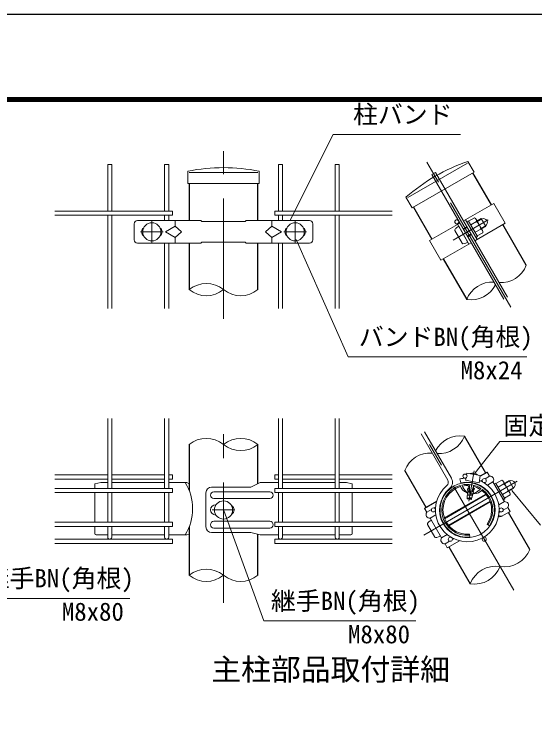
# Model space of a CAD drawing. Units: millimetres, scale not verified. Extents: x -4200 to 4200, y -2970 to 2970.
# Drawn here: x 2003 to 3377, y 1115 to 2970 of the extents above; entities that cross this region are included whole.
import ezdxf
from ezdxf.enums import TextEntityAlignment as Align

# ---------------------------------------------------------------- set-up
doc = ezdxf.new("R2010")
doc.units = ezdxf.units.MM
doc.header["$LTSCALE"] = 10
doc.linetypes.add('USER1', pattern=[50.8, 31.75, -6.35, 6.35, -6.35])
for name, color, linetype, lineweight in [('0-0_D-TTL-TXT', 7, 'Continuous', 25), ('0-1_D-STR1', 1, 'Continuous', 25), ('0-2_D-BMK', 2, 'USER1', 13), ('0-3_D-STR-DIM', 7, 'Continuous', 13), ('0-6_D-STR3', 3, 'Continuous', 13), ('0-A_D-STR-TXT', 7, 'Continuous', 13), ('0-B_D-STR2', 7, 'Continuous', 13), ('0-E_D-TTL', 7, 'Continuous', 25)]:
    doc.layers.add(name, color=color, linetype=linetype, lineweight=lineweight)
doc.styles.add('ＭＳ ゴシック', font='')
doc.styles.get('ＭＳ ゴシック').set_extended_font_data('MS Gothic')

msp = doc.modelspace()

# ---------------------------------------------------------------- linework, layer by layer
at = {"layer": '0-1_D-STR1'}
for p, q in [((3262.05, 2466.62), (3213.36, 2550.95)), ((2464.75, 2522.63), (2464.75, 2425.26)), ((2646.25, 2425.26), (2646.25, 2522.63)), ((3056.18, 2460.2), (3104.86, 2375.87)), ((3354.05, 2307.27), (3292.05, 2414.66)), ((2464.91, 2365.26), (2464.91, 2242.76)), ((2646.25, 2242.76), (2646.25, 2365.26)), ((3134.86, 2323.91), (3196.86, 2216.52)), ((3247.05, 1758.8), (3190.8, 1856.23)), ((2464.75, 1833.97), (2464.75, 1712.75)), ((2646.25, 1730.7), (2646.25, 1833.97)), ((3089.86, 1668.05), (3033.61, 1765.48)), ((3250.16, 1760.6), (3232.41, 1750.35)), ((3133.99, 1693.53), (3132.14, 1692.46)), ((3117.54, 1684.03), (3086.75, 1666.25)), ((3363.3, 1557.45), (3307, 1654.96)), ((2464.75, 1616.84), (2464.75, 1488.97)), ((2646.25, 1488.97), (2646.25, 1597.31)), ((3149.86, 1564.13), (3206.11, 1466.7))]:
    msp.add_line(p, q, dxfattribs=at)
at = {"layer": '0-2_D-BMK'}
for p, q in [((2555.5, 2166.08), (2555.5, 2608.01)), ((3313.05, 2196.78), (3092.08, 2579.51)), ((2366.5, 2365.26), (2366.5, 2425.26)), ((2744.5, 2365.26), (2744.5, 2425.26)), ((3160.99, 2373.63), (3253.85, 2427.24)), ((2336.5, 2395.26), (2396.5, 2395.26)), ((2714.5, 2395.26), (2774.5, 2395.26)), ((2555.5, 1416.62), (2555.5, 1906.31)), ((3320.88, 1449.42), (3076.03, 1873.51)), ((3216.62, 1764.46), (3202.46, 1684.15)), ((3329.78, 1737.29), (3083.72, 1595.23)), ((2525.5, 1661.47), (2585.5, 1661.47))]:
    msp.add_line(p, q, dxfattribs=at)
at = {"layer": '0-3_D-STR-DIM'}
for centre, radius, start, end in [((3286.76, 2333.07), 72.06, 266.30864, 339.02451), ((2510.21, 2186.98), 71.86, 50.92646, 129.07354), ((3264.15, 2190.72), 72.06, 86.30864, 159.02451), ((3208.17, 2287.69), 72.06, 260.97549, 333.69136), ((2510.21, 2298.55), 71.86, 230.92646, 309.07354), ((2600.87, 2298.75), 72.06, 230.97549, 309.02451), ((3179.49, 1785.06), 72.06, 80.97549, 153.69136), ((3123.51, 1882.03), 72.06, 266.30864, 339.02451), ((2510.12, 1777.98), 72.06, 50.97549, 129.02451), ((2600.87, 1777.98), 72.06, 50.97549, 129.02451), ((2600.87, 1889.95), 72.06, 230.97549, 309.02451), ((3100.9, 1739.68), 72.06, 86.30864, 159.02451), ((3296.01, 1583.25), 72.06, 260.97549, 339.02451), ((2510.12, 1432.98), 72.06, 50.97549, 129.02451), ((3273.4, 1440.91), 72.06, 80.97549, 159.02451), ((3217.42, 1537.87), 72.06, 260.97549, 339.02451), ((2510.12, 1544.95), 72.06, 230.97549, 309.02451), ((2600.87, 1544.95), 72.06, 230.97549, 309.02451)]:
    msp.add_arc(centre, radius, start, end, dxfattribs=at)
at = {"layer": '0-6_D-STR3'}
for p, q in [((3216.48, 2552.75), (3200.16, 2581.01)), ((3041.49, 2485.64), (3198.67, 2576.39)), ((2461.15, 2522.63), (2461.15, 2555.27)), ((2464.75, 2552.01), (2646.25, 2552.01)), ((2649.85, 2522.63), (2649.85, 2555.27)), ((3053.06, 2458.4), (3216.48, 2552.75)), ((2461.15, 2522.63), (2649.85, 2522.63)), ((3053.06, 2458.4), (3036.74, 2486.66)), ((3188.13, 2423.94), (3268.02, 2470.07)), ((3268.02, 2470.07), (3298.02, 2418.11)), ((3202.01, 2423.3), (3217.08, 2432)), ((3224.15, 2423.96), (3235.32, 2430.41)), ((3247.32, 2409.62), (3235.32, 2430.41)), ((2320, 2416.26), (2320, 2374.26)), ((2329, 2425.26), (2495.5, 2425.26)), ((2428, 2425.26), (2428, 2410.26)), ((2498.5, 2422.26), (2495.5, 2425.26)), ((2498.5, 2422.26), (2612.5, 2422.26)), ((2612.5, 2422.26), (2615.5, 2425.26)), ((2615.5, 2425.26), (2782, 2425.26)), ((2683, 2425.26), (2683, 2410.26)), ((2791, 2416.26), (2791, 2374.26)), ((3098.89, 2372.42), (3178.78, 2418.54)), ((3202.8, 2363.13), (3172.8, 2415.09)), ((3208.78, 2366.58), (3178.78, 2418.54)), ((3218.13, 2371.98), (3188.13, 2423.94)), ((3224.11, 2375.43), (3194.11, 2427.39)), ((3221.11, 2380.63), (3197.11, 2422.2)), ((3202.01, 2423.3), (3224.51, 2384.33)), ((3207.64, 2413.55), (3222.71, 2422.25)), ((3218.13, 2371.98), (3298.02, 2418.11)), ((3221.48, 2428.57), (3238.8, 2398.58)), ((3225.17, 2422.2), (3236.34, 2428.65)), ((3235.14, 2404.93), (3246.31, 2411.38)), ((2402.5, 2395.26), (2428, 2410.26)), ((2402.5, 2395.26), (2428, 2380.26)), ((2683, 2410.26), (2666.5, 2395.26)), ((2666.5, 2395.26), (2683, 2380.26)), ((2708.5, 2395.26), (2683, 2410.26)), ((2708.5, 2395.26), (2683, 2380.26)), ((3165.58, 2398.8), (3185.08, 2365.02)), ((3175.8, 2409.9), (3199.8, 2368.33)), ((3187.78, 2402.95), (3197.13, 2408.35)), ((3188.79, 2401.19), (3198.15, 2406.59)), ((3218.89, 2394.07), (3233.96, 2402.77)), ((3224.51, 2384.33), (3239.58, 2393.03)), ((3236.15, 2403.17), (3247.32, 2409.62)), ((2683, 2380.26), (2683, 2365.26)), ((3198.76, 2383.93), (3208.12, 2389.33)), ((3199.78, 2382.17), (3209.13, 2387.57)), ((3221.11, 2380.63), (3225.26, 2383.03)), ((2329, 2365.26), (2495.5, 2365.26)), ((2498.5, 2368.26), (2495.5, 2365.26)), ((2498.5, 2368.26), (2612.5, 2368.26)), ((2612.5, 2368.26), (2615.5, 2365.26)), ((2615.5, 2365.26), (2782, 2365.26)), ((3098.89, 2372.42), (3128.89, 2320.46)), ((3128.89, 2320.46), (3208.78, 2366.58)), ((3195.08, 1745.97), (3193.96, 1739.63)), ((3197.35, 1758.84), (3196.52, 1754.15)), ((3206.14, 1757.82), (3206.24, 1757.27)), ((3224.19, 1754.64), (3223.91, 1754.16)), ((3251.2, 1761.2), (3232.41, 1750.35)), ((3257.2, 1750.81), (3245.21, 1743.88)), ((3251.2, 1761.2), (3255.36, 1754)), ((3257.2, 1750.81), (3251.2, 1761.2)), ((2231.5, 1733.47), (2216.5, 1730.47)), ((2216.5, 1730.47), (2216.5, 1720.19)), ((2231.5, 1733.47), (2250.1, 1733.47)), ((2260.9, 1733.47), (2400.1, 1733.47)), ((2410.9, 1733.47), (2459.12, 1733.47)), ((2459.12, 1733.47), (2464.75, 1730.7)), ((2651.88, 1733.47), (2627.45, 1721.47)), ((2700.1, 1733.47), (2651.88, 1733.47)), ((2850.1, 1733.47), (2710.9, 1733.47)), ((2879.5, 1733.47), (2860.9, 1733.47)), ((2879.5, 1733.47), (2894.5, 1730.47)), ((2894.5, 1730.47), (2894.5, 1720.19)), ((3193.96, 1739.63), (3229.41, 1733.38)), ((3200.22, 1725.64), (3203.46, 1720.01)), ((3201.51, 1734.6), (3202.22, 1733.37)), ((3217.65, 1732.1), (3216.61, 1731.14)), ((3237.8, 1739.61), (3234.15, 1737.5)), ((3266.2, 1735.22), (3251.4, 1726.68)), ((3296.2, 1683.26), (3266.2, 1735.22)), ((3293.2, 1688.46), (3269.2, 1730.03)), ((3274.11, 1731.13), (3289.18, 1739.83)), ((3274.11, 1731.13), (3296.61, 1692.16)), ((3279.74, 1721.38), (3294.81, 1730.08)), ((3293.58, 1736.4), (3310.9, 1706.41)), ((3296.25, 1731.79), (3308.72, 1738.99)), ((3297.26, 1730.03), (3309.73, 1737.23)), ((3320.72, 1718.2), (3308.72, 1738.99)), ((2216.5, 1706.69), (2216.5, 1629.44)), ((2509.04, 1706.47), (2509.04, 1616.47)), ((2627.45, 1721.47), (2524.04, 1721.47)), ((2627.45, 1721.47), (2524.04, 1721.47)), ((2677.27, 1709.47), (2530.27, 1709.47)), ((2894.5, 1706.69), (2894.5, 1629.44)), ((3197.47, 1707.73), (3196.81, 1706.83)), ((3199.05, 1708.79), (3198.67, 1702.95)), ((3204.52, 1708.64), (3199.09, 1708.56)), ((3199.23, 1714.52), (3199.51, 1718.68)), ((3199.23, 1714.52), (3201.65, 1710.32)), ((3204.15, 1714.91), (3199.45, 1714.86)), ((3204.14, 1719.27), (3199.51, 1718.68)), ((3204.13, 1718.11), (3199.68, 1718.34)), ((3204.43, 1709.67), (3201.47, 1709.29)), ((3204.36, 1710.65), (3201.65, 1710.3)), ((3203.36, 1719.99), (3203.21, 1719.15)), ((3204.16, 1720.1), (3203.46, 1720.01)), ((3214.67, 1708.78), (3209.28, 1708.71)), ((3212.67, 1710.71), (3210.03, 1710.37)), ((3212.72, 1711.74), (3210.49, 1711.45)), ((3216.82, 1715.05), (3211.9, 1715)), ((3212.84, 1711.66), (3212.67, 1710.71)), ((3212.67, 1710.71), (3214.97, 1708.79)), ((3216.8, 1714.95), (3212.84, 1711.66)), ((3217.37, 1717.43), (3212.86, 1717.66)), ((3214.97, 1708.79), (3213.66, 1704.36)), ((3214.41, 1720.56), (3213.77, 1720.48)), ((3214.56, 1721.45), (3214.04, 1721.38)), ((3214.56, 1721.45), (3214.32, 1720.06)), ((3214.32, 1720.06), (3217.52, 1717.4)), ((3216.49, 1723.08), (3214.57, 1721.48)), ((3216.8, 1714.95), (3217.52, 1717.4)), ((3290.99, 1701.9), (3306.06, 1710.6)), ((3307.23, 1712.76), (3319.7, 1719.96)), ((3308.25, 1711), (3320.72, 1718.2)), ((2677.27, 1691.47), (2530.27, 1691.47)), ((3132.14, 1692.46), (3133.99, 1693.53)), ((3137.84, 1640.32), (3247.07, 1703.39)), ((3138.55, 1638.39), (3248.4, 1701.81)), ((3197.95, 1692.57), (3197.73, 1691.03)), ((3209.1, 1688.97), (3197.78, 1690.97)), ((3197.91, 1692.04), (3197.95, 1692.57)), ((3197.91, 1692.05), (3198.31, 1691.36)), ((3197.95, 1692.57), (3198.42, 1699.8)), ((3210.3, 1694.31), (3198, 1692.57)), ((3209.38, 1692.78), (3198.31, 1691.34)), ((3210.89, 1701.37), (3198.42, 1699.8)), ((3211.98, 1700.14), (3198.53, 1699.25)), ((3199.96, 1700.71), (3198.67, 1702.95)), ((3213.14, 1704.49), (3199.09, 1703.19)), ((3209.22, 1691.89), (3199.5, 1690.66)), ((3199.96, 1700.71), (3199.83, 1699.97)), ((3211.05, 1702.26), (3199.98, 1700.82)), ((3204.79, 1706.04), (3207.75, 1705.52)), ((3209.1, 1688.97), (3209.88, 1691.58)), ((3209.37, 1692), (3209.88, 1691.58)), ((3209.54, 1692.95), (3209.39, 1692.12)), ((3210.53, 1693.77), (3209.54, 1692.95)), ((3210.53, 1693.77), (3211.25, 1696.21)), ((3213.66, 1704.36), (3211.19, 1702.3)), ((3212.43, 1700.19), (3211.25, 1696.21)), ((3215.2, 1704.61), (3215.52, 1703.53)), ((3292.33, 1689.97), (3296.2, 1683.26)), ((3293.2, 1688.46), (3297.36, 1690.86)), ((3296.61, 1692.16), (3311.68, 1700.86)), ((3117.54, 1684.03), (3085.71, 1665.65)), ((3148.52, 1621.12), (3258.36, 1684.54)), ((3149.84, 1619.54), (3259.07, 1682.61)), ((3296.2, 1683.26), (3281.4, 1674.72)), ((3091.71, 1655.26), (3085.71, 1665.65)), ((3091.71, 1655.26), (3103.7, 1662.19)), ((3111.11, 1666.46), (3114.76, 1668.57)), ((3285.8, 1656.47), (3282.15, 1654.36)), ((3311.2, 1657.28), (3287.93, 1643.84)), ((3305.2, 1667.67), (3293.21, 1660.75)), ((3311.2, 1657.28), (3305.2, 1667.67)), ((3307.04, 1664.48), (3311.2, 1657.28)), ((3311.2, 1657.28), (3308.93, 1655.96)), ((3100.71, 1639.67), (3115.51, 1648.22)), ((3130.71, 1587.71), (3100.71, 1639.67)), ((3103.71, 1634.48), (3104.58, 1632.96)), ((2216.5, 1615.94), (2216.5, 1599.01)), ((2677.27, 1631.47), (2530.27, 1631.47)), ((2894.5, 1615.94), (2894.5, 1599.01)), ((3093.49, 1623.38), (3112.99, 1589.6)), ((3257.16, 1619.78), (3250.8, 1624.3)), ((2250.1, 1596.01), (2219.5, 1596.01)), ((2400.1, 1596.01), (2260.9, 1596.01)), ((2410.9, 1596.07), (2459.12, 1596.07)), ((2464.75, 1597.26), (2459.12, 1596.07)), ((2627.45, 1601.47), (2524.04, 1601.47)), ((2677.27, 1613.47), (2530.27, 1613.47)), ((2627.45, 1601.47), (2651.88, 1596.07)), ((2700.1, 1596.07), (2651.88, 1596.07)), ((2710.9, 1596.01), (2850.1, 1596.01)), ((2860.9, 1596.01), (2891.5, 1596.01)), ((3130.71, 1587.71), (3145.51, 1596.26)), ((3205.2, 1589.78), (3204.47, 1597.55)), ((3130.71, 1587.71), (3126.83, 1594.42)), ((3126.83, 1594.42), (3127.71, 1592.91)), ((3139.71, 1572.12), (3151.7, 1579.05)), ((3145.71, 1561.73), (3177.54, 1580.11)), ((3155.86, 1589.03), (3155.82, 1589.09)), ((3159.11, 1583.32), (3162.76, 1585.43)), ((3192.14, 1588.54), (3193.99, 1589.61)), ((3145.71, 1561.73), (3139.71, 1572.12))]:
    msp.add_line(p, q, dxfattribs=at)
for points in [[(3197.11, 2422.2), (3201.26, 2424.6), (3225.26, 2383.03)], [(2428, 2410.26), (2444.5, 2395.26), (2428, 2380.26), (2428, 2365.26)], [(3197.35, 1758.84), (3232.8, 1752.59), (3229.41, 1733.38)], [(3269.2, 1730.03), (3273.36, 1732.43), (3297.36, 1690.86)], [(3201.65, 1710.3), (3201.47, 1709.29), (3199.05, 1708.79)], [(3211.19, 1702.3), (3211.02, 1701.35), (3212.43, 1700.19)]]:
    msp.add_lwpolyline(points, dxfattribs=at)
for centre in [(2366.5, 2395.26), (2744.5, 2395.26), (2555.5, 1661.47)]:
    msp.add_circle(centre, 24, dxfattribs=at)
for centre, radius, start, end in [((3353.77, 2126.25), 480, 108.66399, 131.33601), ((2555.5, 2084.63), 480, 78.66399, 101.33601), ((3214.32, 2423.91), 8.55, 348.83491, 71.16509), ((3241.32, 2420.02), 10.2, 300, 120), ((2329, 2416.26), 9, 90, 180), ((2782, 2416.26), 9, 0, 90), ((3203.15, 2397.97), 31.18, 8.85295, 51.14705), ((2353, 2395.26), 13.5, 125.46791, 234.53209), ((2380, 2395.26), 13.5, 305.46791, 54.53209), ((2731, 2395.26), 13.5, 125.46791, 234.53209), ((2758, 2395.26), 13.5, 305.46791, 54.53209), ((3231.19, 2394.68), 8.55, 348.86505, 71.13495), ((2329, 2374.26), 9, 180, 270), ((2782, 2374.26), 9, 270, 0), ((3212, 1738.27), 20.41, 50.1954, 109.8046), ((3258.46, 1741.14), 9.75, 322.61986, 97.38014), ((2342.91, 1664.79), 130.94, 328.33972, 31.66028), ((3198.46, 1661.47), 72, 324.62432, 275.37568), ((3198.46, 1661.47), 67.2, 106.51477, 275.37568), ((3207.34, 1734), 29.13, 196.14552, 248.81508), ((3238.48, 1750.58), 59.31, 203.19065, 226.25963), ((3198.46, 1661.47), 67.2, 57.59553, 102.40447), ((3198.46, 1661.47), 64.2, 84.62674, 101.81465), ((3299.36, 1717.31), 95.24, 173.32909, 186.79151), ((3122.73, 1748.45), 95.24, 333.20849, 346.67091), ((3286.42, 1731.74), 8.55, 348.83491, 71.16509), ((3275.24, 1705.8), 31.18, 8.85295, 51.14705), ((3314.72, 1728.6), 10.2, 300, 120), ((2524.04, 1706.47), 15, 90, 180), ((2530.27, 1700.47), 9, 90, 270), ((2677.27, 1700.47), 9, 270, 90), ((3198.46, 1661.47), 64.2, 106.39388, 275.37568), ((3198.46, 1661.47), 64.2, 58.18535, 75.37326), ((3191.32, 1758.9), 59.31, 293.74037, 316.80935), ((3214.92, 1732.66), 29.13, 271.18492, 323.85448), ((3198.46, 1661.47), 64.2, 324.62432, 53.60612), ((3198.46, 1661.47), 67.2, 324.62432, 53.48523), ((3303.29, 1702.51), 8.55, 348.86505, 71.13495), ((2534.77, 1661.47), 13.5, 90, 270), ((2569.7, 1661.47), 13.5, 300.04449, 59.95551), ((3297.46, 1673.59), 9.75, 322.61986, 97.38014), ((3099.45, 1649.34), 9.75, 142.61986, 277.38014), ((3284.77, 1652.41), 9.13, 243.34935, 290.27718), ((3287.28, 1653.86), 9.13, 228.30949, 290.27718), ((2524.04, 1616.47), 15, 180, 270), ((2530.27, 1622.47), 9, 90, 270), ((2677.27, 1622.47), 9, 270, 90), ((2219.5, 1599.01), 3, 180, 270), ((2891.5, 1599.01), 3, 270, 0), ((3138.45, 1581.79), 9.75, 142.61986, 277.38014), ((3146.47, 1586.42), 9.13, 18.40415, 20.0359)]:
    msp.add_arc(centre, radius, start, end, dxfattribs=at)
for centre, start_param, end_param in [((3178.05, 2406), 1.5707963, 3.1415927), ((3197.55, 2372.22), 3.1415927, 4.712389), ((3105.96, 1630.58), 1.5707963, 3.1415927), ((3125.46, 1596.8), 3.1415927, 4.712389)]:
    msp.add_ellipse(centre, major_axis=(12.47, 7.2), ratio=0.3125, start_param=start_param, end_param=end_param, dxfattribs=at)
at = {"layer": '0-A_D-STR-TXT'}
for p, q in [((2844.95, 2652.57), (2730.07, 2424.49)), ((2844.95, 2652.57), (3180.6, 2652.57)), ((2884.61, 2065.3), (2747.01, 2374.96)), ((2884.61, 2065.3), (3355.18, 2065.3)), ((3284.01, 1841.63), (3219.55, 1759.25)), ((3284.01, 1841.63), (3557.03, 1841.63)), ((3391.49, 1621.21), (3315.76, 1713.06)), ((2662.25, 1368.57), (2556.18, 1659.59)), ((1907.44, 1428.17), (2308.09, 1428.17)), ((2662.25, 1368.57), (3062.9, 1368.57))]:
    msp.add_line(p, q, dxfattribs=at)
at = {"layer": '0-B_D-STR2'}
for p, q in [((2250.1, 2450.23), (2250.1, 2573.01)), ((2250.1, 2573.01), (2260.9, 2573.01)), ((2260.9, 2450.23), (2260.9, 2573.01)), ((2400.1, 2450.23), (2400.1, 2573.01)), ((2400.1, 2573.01), (2410.9, 2573.01)), ((2410.9, 2450.23), (2410.9, 2573.01)), ((2700.1, 2450.23), (2700.1, 2573.01)), ((2700.1, 2573.01), (2710.9, 2573.01)), ((2710.9, 2450.23), (2710.9, 2573.01)), ((2850.1, 2450.23), (2850.1, 2573.01)), ((2850.1, 2573.01), (2860.9, 2573.01)), ((2860.9, 2450.23), (2860.9, 2573.01)), ((3104.9, 2546.5), (3114.26, 2551.9)), ((3295.03, 2217.19), (3104.9, 2546.5)), ((3304.38, 2222.59), (3114.26, 2551.9)), ((2420.5, 2450.23), (2110.9, 2450.23)), ((2420.5, 2450.23), (2420.5, 2439.43)), ((2690.5, 2450.23), (3000.1, 2450.23)), ((2690.5, 2450.23), (2690.5, 2439.43)), ((2420.5, 2439.43), (2110.9, 2439.43)), ((2250.1, 2192.76), (2250.1, 2439.43)), ((2260.9, 2192.76), (2260.9, 2439.43)), ((2400.1, 2425.26), (2400.1, 2439.43)), ((2410.9, 2425.26), (2410.9, 2439.43)), ((2690.5, 2439.43), (3000.1, 2439.43)), ((2700.1, 2425.26), (2700.1, 2439.43)), ((2710.9, 2425.26), (2710.9, 2439.43)), ((2850.1, 2192.76), (2850.1, 2439.43)), ((2860.9, 2192.76), (2860.9, 2439.43)), ((2400.1, 2192.76), (2400.1, 2365.26)), ((2410.9, 2192.76), (2410.9, 2365.26)), ((2700.1, 2192.76), (2700.1, 2365.26)), ((2710.9, 2192.76), (2710.9, 2365.26)), ((2250.1, 1902.91), (2250.1, 1718.17)), ((2260.9, 1902.91), (2260.9, 1718.17)), ((2400.1, 1902.91), (2400.1, 1718.17)), ((2410.9, 1902.91), (2410.9, 1718.17)), ((2700.1, 1902.91), (2700.1, 1718.17)), ((2710.9, 1902.91), (2710.9, 1718.17)), ((2850.1, 1902.91), (2850.1, 1718.17)), ((2860.9, 1902.91), (2860.9, 1718.17)), ((3076.36, 1862.15), (3147.08, 1739.66)), ((3085.71, 1867.55), (3156.43, 1745.06)), ((2110.9, 1753.74), (2250.1, 1753.74)), ((2260.9, 1753.74), (2400.1, 1753.74)), ((2410.9, 1753.74), (2420.5, 1753.74)), ((2420.5, 1742.94), (2420.5, 1753.74)), ((2700.1, 1753.74), (2690.5, 1753.74)), ((2690.5, 1742.94), (2690.5, 1753.74)), ((2850.1, 1753.74), (2710.9, 1753.74)), ((3000.1, 1753.74), (2860.9, 1753.74)), ((2110.9, 1742.94), (2250.1, 1742.94)), ((2260.9, 1742.94), (2400.1, 1742.94)), ((2410.9, 1742.94), (2420.5, 1742.94)), ((2700.1, 1742.94), (2690.5, 1742.94)), ((2850.1, 1742.94), (2710.9, 1742.94)), ((3000.1, 1742.94), (2860.9, 1742.94)), ((3181.5, 1732.68), (3178.99, 1743.18)), ((2110.9, 1718.17), (2420.5, 1718.17)), ((2110.9, 1707.37), (2420.5, 1707.37)), ((2250.1, 1707.37), (2250.1, 1628.77)), ((2260.9, 1707.37), (2260.9, 1628.77)), ((2400.1, 1707.37), (2400.1, 1628.77)), ((2410.9, 1707.37), (2410.9, 1628.77)), ((2420.5, 1707.37), (2420.5, 1718.17)), ((3000.1, 1718.17), (2690.5, 1718.17)), ((2690.5, 1707.37), (2690.5, 1718.17)), ((3000.1, 1707.37), (2690.5, 1707.37)), ((2700.1, 1707.37), (2700.1, 1628.77)), ((2710.9, 1707.37), (2710.9, 1628.77)), ((2850.1, 1707.37), (2850.1, 1628.77)), ((2860.9, 1707.37), (2860.9, 1628.77)), ((2110.9, 1628.77), (2420.5, 1628.77)), ((2110.9, 1617.97), (2420.5, 1617.97)), ((2250.1, 1617.97), (2250.1, 1589.47)), ((2260.9, 1617.97), (2260.9, 1589.47)), ((2400.1, 1617.97), (2400.1, 1589.47)), ((2410.9, 1617.97), (2410.9, 1589.47)), ((2420.5, 1617.97), (2420.5, 1628.77)), ((3000.1, 1628.77), (2690.5, 1628.77)), ((2690.5, 1617.97), (2690.5, 1628.77)), ((3000.1, 1617.97), (2690.5, 1617.97)), ((2700.1, 1617.97), (2700.1, 1589.47)), ((2710.9, 1617.97), (2710.9, 1589.47)), ((2850.1, 1617.97), (2850.1, 1589.47)), ((2860.9, 1617.97), (2860.9, 1589.47)), ((2110.9, 1584.07), (2420.5, 1584.07)), ((2420.5, 1573.27), (2420.5, 1584.07)), ((3000.1, 1584.07), (2690.5, 1584.07)), ((2690.5, 1573.27), (2690.5, 1584.07)), ((2110.9, 1573.27), (2420.5, 1573.27)), ((3000.1, 1573.27), (2690.5, 1573.27))]:
    msp.add_line(p, q, dxfattribs=at)
for centre in [(3170.73, 2421.69), (3192.4, 1750.66), (3243.16, 1738.89), (3109.06, 1661.47), (3287.86, 1661.47), (3153.76, 1584.04), (3243.16, 1584.04)]:
    msp.add_circle(centre, 5.4, dxfattribs=at)
for centre, radius, start, end in [((3137.72, 1734.26), 21.6, 309.83934, 30), ((3198.46, 1661.47), 84, 92.37363, 103.39579), ((3198.46, 1661.47), 84, 129.83934, 67.62637), ((3198.46, 1661.47), 73.2, 129.83934, 103.39579), ((3137.72, 1734.26), 10.8, 309.83934, 30), ((2255.5, 1589.47), 5.4, 180, 0), ((2405.5, 1589.47), 5.4, 180, 0), ((2705.5, 1589.47), 5.4, 180, 0), ((2855.5, 1589.47), 5.4, 180, 0)]:
    msp.add_arc(centre, radius, start, end, dxfattribs=at)
at = {"layer": '0-E_D-TTL', "color": 2}
msp.add_lwpolyline([(-4199.93, 2969.97), (4200.07, 2969.97), (4200.07, -2970.03), (-4199.93, -2970.03)], close=True, dxfattribs=at)
at = {"layer": '0-E_D-TTL'}
for points in [[(-3929.93, 2749.97), (3930.07, 2749.97), (3930.07, -2750.03), (-3929.93, -2750.03)], [(-3927.43, 2747.47), (3927.57, 2747.47), (3927.57, -2747.53), (-3927.43, -2747.53)], [(-3924.93, 2744.97), (3925.07, 2744.97), (3925.07, -2745.03), (-3924.93, -2745.03)], [(-3922.43, 2742.47), (3922.57, 2742.47), (3922.57, -2742.53), (-3922.43, -2742.53)], [(-3919.93, 2739.97), (3920.07, 2739.97), (3920.07, -2740.03), (-3919.93, -2740.03)]]:
    msp.add_lwpolyline(points, close=True, dxfattribs=at)

# ---------------------------------------------------------------- texts
at = {"layer": '0-0_D-TTL-TXT', "style": 'ＭＳ ゴシック'}
msp.add_text('主柱部品取付詳細', height=57.7, dxfattribs=at).set_placement((2523.1, 1194.32), align=Align.BOTTOM_LEFT)
at = {"layer": '0-A_D-STR-TXT', "style": 'ＭＳ ゴシック'}
for s, p in [('柱バンド', (2897.14, 2666.68)), ('バンドBN(角根)', (2912.31, 2079.78)), ('M8x24', (3180.71, 1991.75)), ('固定ビス', (3293.66, 1845.59)), ('継手BN(角根)', (1925.64, 1442.66)), ('継手BN(角根)', (2680.46, 1383.06)), ('M8x80', (2129.07, 1354.62)), ('M8x80', (2883.88, 1295.03))]:
    msp.add_text(s, height=48.09, dxfattribs=at).set_placement(p, align=Align.BOTTOM_LEFT)

doc.saveas('drawing.dxf')
